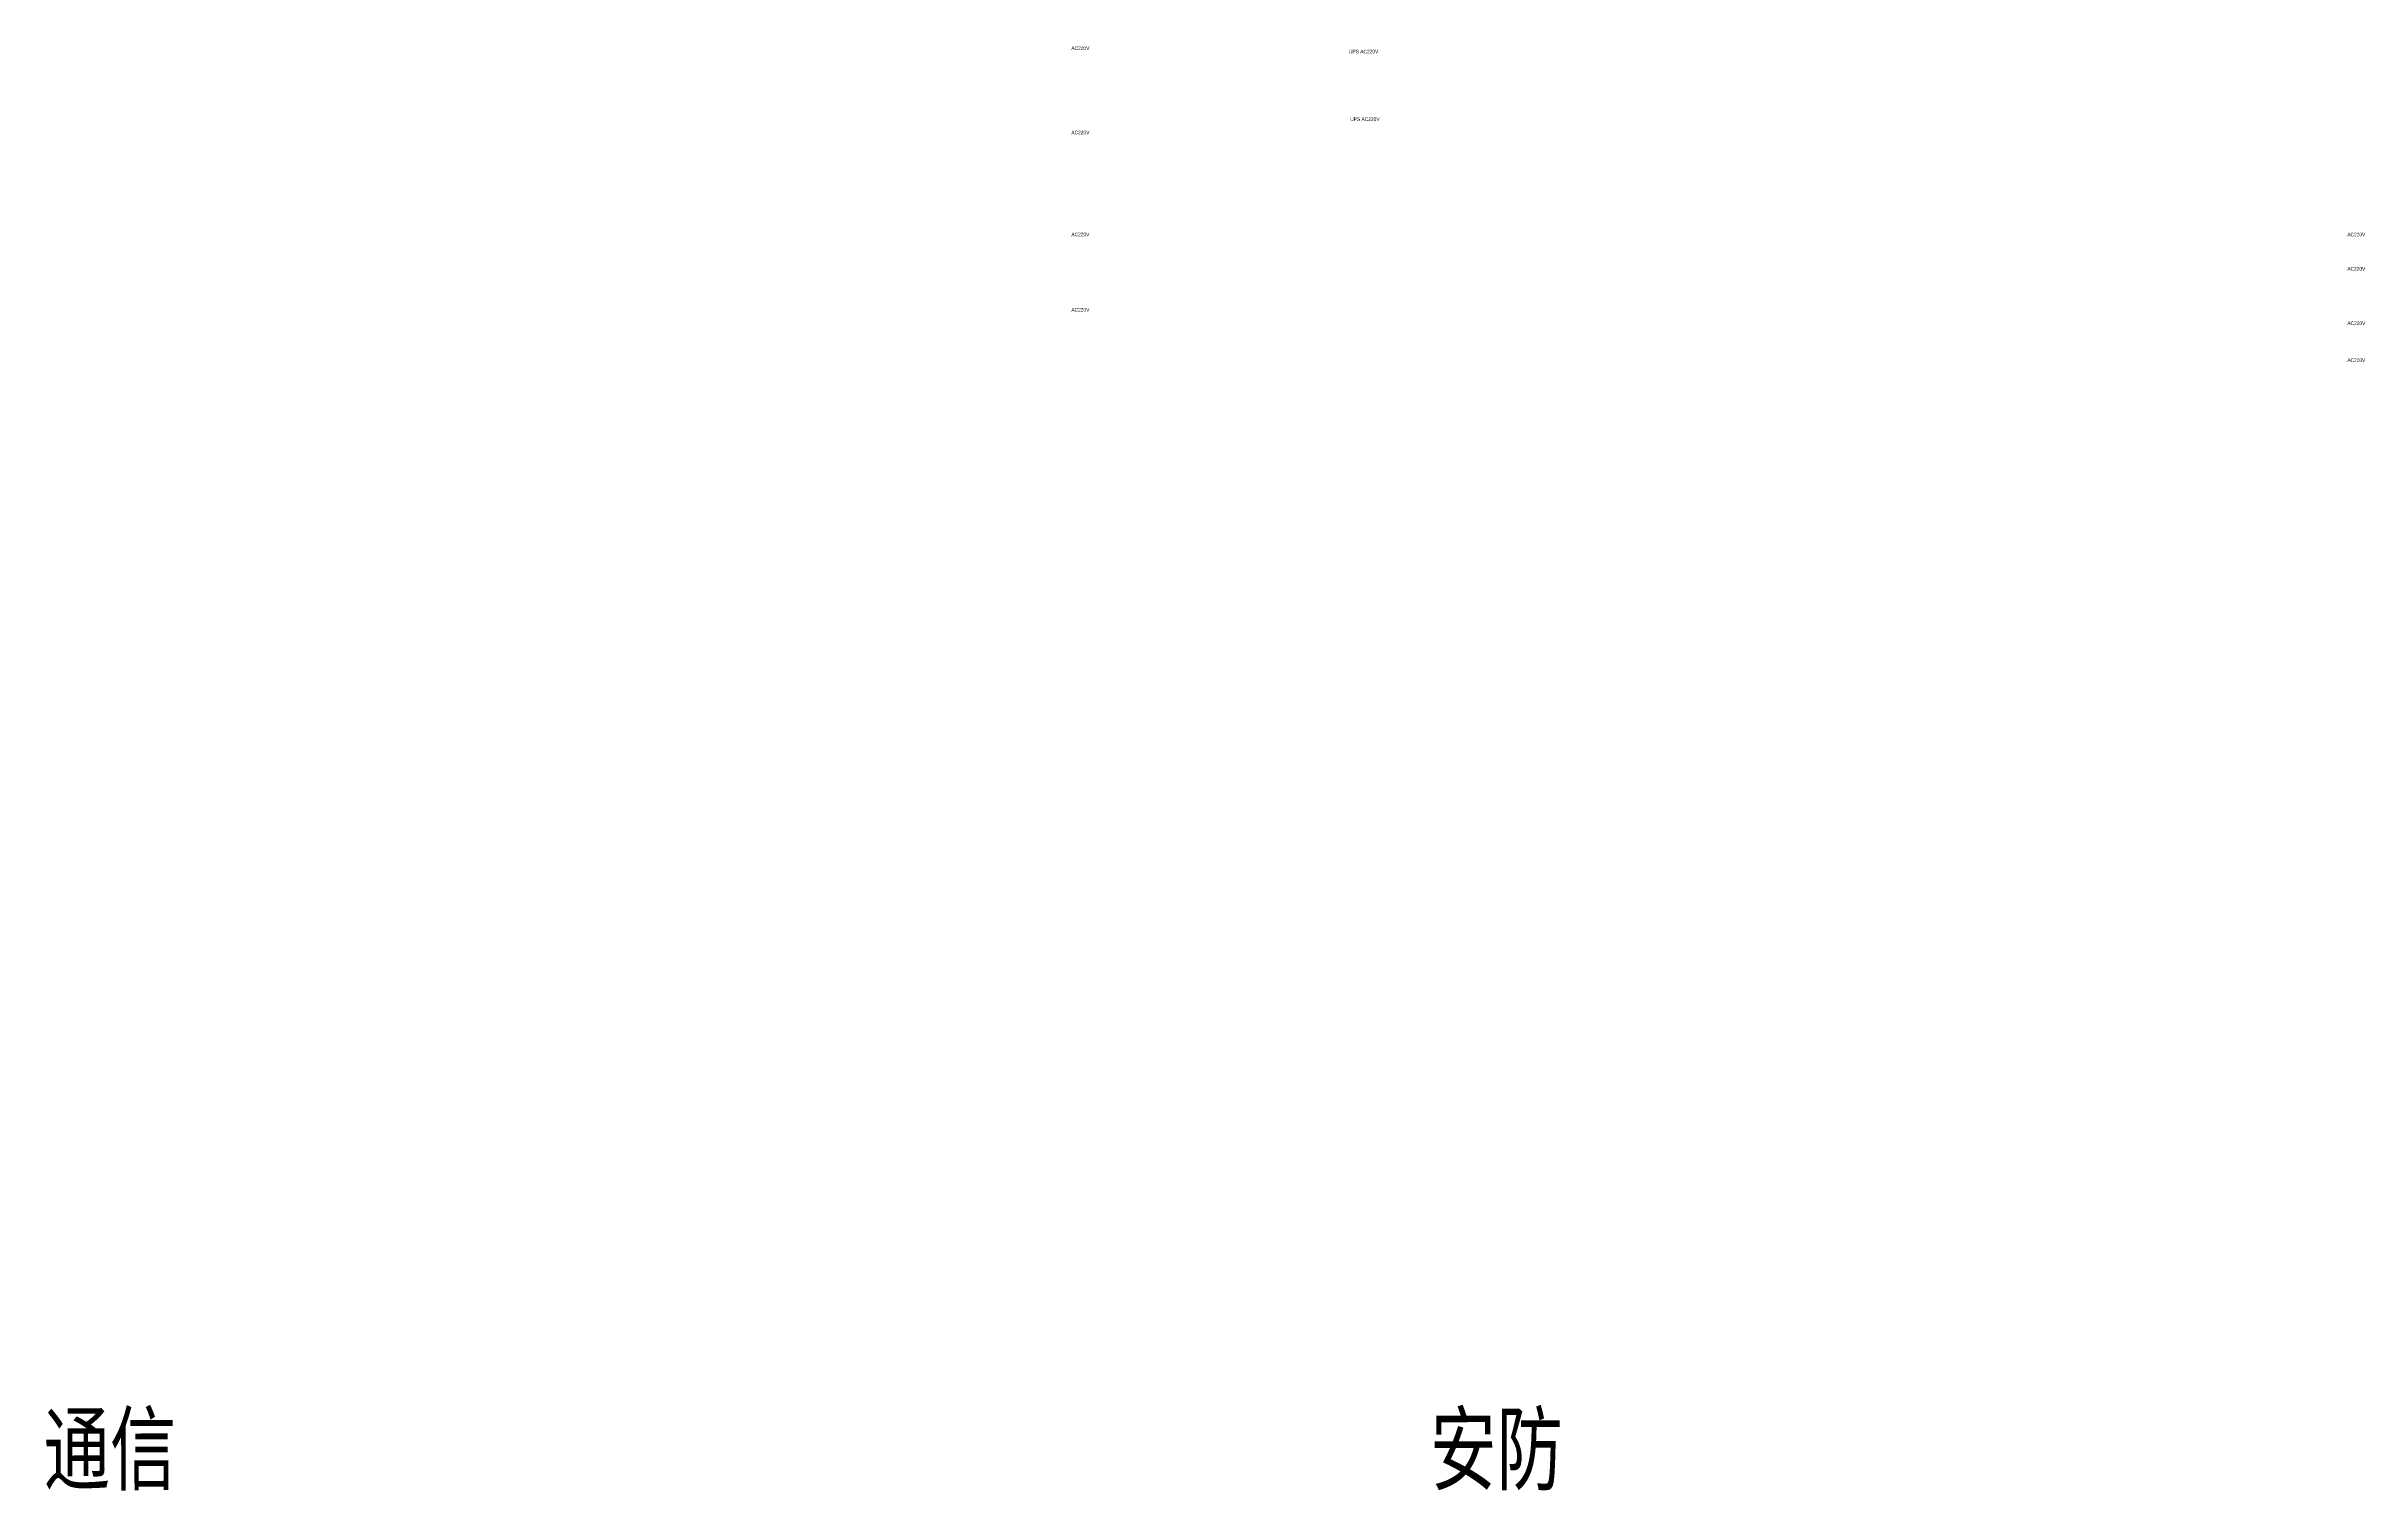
# Model space of a CAD drawing. Extents: x 1333527 to 1855755, y 1020844 to 1581249.
# Drawn here: x 1407932 to 1855755, y 1301916 to 1581249 of the extents above; entities that cross this region are included whole.
import ezdxf

# ---------------------------------------------------------------- set-up
doc = ezdxf.new("R2010")
doc.units = 0
doc.header["$LTSCALE"] = 1000
doc.layers.add('EQUIP-安防', color=3, linetype='Continuous')
doc.layers.add('电-标注', color=1, linetype='Continuous')
doc.styles.add('HZ11', font='bzxw.shx', dxfattribs={"height": 500, "bigfont": 'bzhz.shx'})
doc.styles.add('JD', font='isocp.shx', dxfattribs={"width": 0.9, "bigfont": 'jd.shx'})

msp = doc.modelspace()

# ---------------------------------------------------------------- texts
at = {"layer": 'EQUIP-安防', "style": 'HZ11', "width": 0.8}
for s, p in [('AC220V', (1606194, 1580539)), ('UPS AC220V', (1659877, 1579883)), ('UPS AC220V', (1660124, 1566811)), ('AC220V', (1606194, 1564219)), ('AC220V', (1606194, 1544519)), ('AC220V', (1852969, 1544492)), ('AC220V', (1852969, 1537866)), ('AC220V', (1606194, 1529945)), ('AC220V', (1852969, 1527334)), ('AC220V', (1852969, 1520189))]:
    msp.add_text(s, height=700, dxfattribs=at).set_placement(p)
at = {"layer": '电-标注', "style": 'JD', "width": 0.9}
for s, p in [('通信', (1407435, 1301942)), ('安防', (1675604, 1301942))]:
    msp.add_text(s, height=15000, rotation=0.10914, dxfattribs=at).set_placement(p)

doc.saveas('drawing.dxf')
